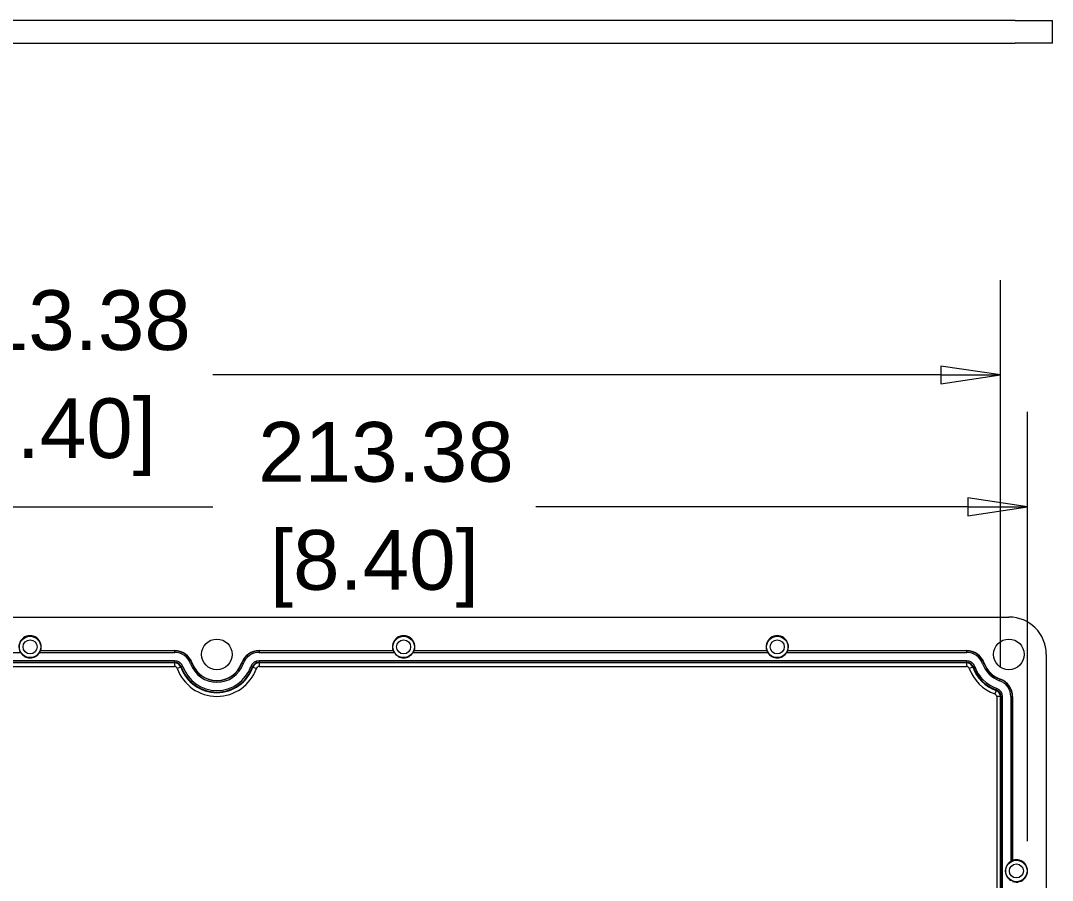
# Model space of a CAD drawing. Header units: millimetres. Extents: x 14 to 1104, y 14 to 850.
# Drawn here: x 566.6 to 704.7, y 223.4 to 338.5 of the extents above; entities that cross this region are included whole.
import ezdxf

# ---------------------------------------------------------------- set-up
doc = ezdxf.new("R2010")
doc.units = ezdxf.units.MM
doc.header["$LTSCALE"] = 4
doc.layers.get('0').update_dxf_attribs({"lineweight": 25})
for name, color, linetype, lineweight in [('Dimension (ANSI)', 7, 'Continuous', 9), ('Visible (ANSI)', 7, 'Continuous', 9), ('Visible Narrow (ANSI)', 7, 'Continuous', 9)]:
    doc.layers.add(name, color=color, linetype=linetype, lineweight=lineweight)
doc.styles.add('Note Text (ANSI)', font='arial.ttf')
doc.dimstyles.new('Default - mm (ANSI)', dxfattribs={"dimscale": 4, "dimtxt": 2, "dimasz": 2, "dimexe": 3.175, "dimexo": 1, "dimgap": 0.8, "dimtad": 0, "dimtih": 1, "dimtoh": 1, "dimrnd": 1e-08, "dimzin": 4, "dimdsep": 46, "dimtxsty": 'Note Text (ANSI)', "dimblk": 'Filled-1', "dimcen": 0.09, "dimdle": 10, "dimclrd": 256, "dimclre": 256, "dimclrt": 256, "dimadec": 1, "dimazin": 0, "dimtfac": 1.524, "dimtofl": 0, "dimtmove": 0, "dimatfit": 3, "dimfxl": 0, "dimtolj": 1, "dimtzin": 0, "dimlwd": -1, "dimlwe": -1, "dimarcsym": 0})

# ---------------------------------------------------------------- blocks, each defined once
blk = doc.blocks.new('Filled-1')
at = {"color": 0}
for p, q in [((0, 0), (-1, 0.15)), ((-1, 0.15), (-1, -0.15)), ((-1, 0), (0, 0)), ((-1, -0.15), (0, 0))]:
    blk.add_line(p, q, dxfattribs=at)
at = {"color": 0, "flags": 128}
blk.add_lwpolyline([(-1, -0.15), (0, 0), (-1, 0.15), (-1, -0.15)], dxfattribs=at)
at = {"color": 0}
blk.add_solid([(-1, -0.15), (0, 0), (-1, 0.15), (-1, -0.15)], dxfattribs=at)
blk = doc.blocks.new('*D25')
at = {"layer": 'Defpoints', "color": 0, "transparency": 16777216}
for p in [(697.77, 291.05), (697.77, 247.98), (484.39, 224.63)]:
    blk.add_point(p, dxfattribs=at)
at = {"layer": 'Dimension (ANSI)', "transparency": 16777216}
for p, q in [((484.39, 228.63), (484.39, 303.75)), ((697.77, 251.98), (697.77, 303.75)), ((492.39, 291.05), (549.16, 291.05)), ((689.77, 291.05), (592.36, 291.05))]:
    blk.add_line(p, q, dxfattribs=at)
at = {"layer": 'Dimension (ANSI)', "transparency": 16777216, "xscale": 8, "yscale": 8, "zscale": 8, "rotation": 180}
blk.add_blockref('Filled-1', (484.39, 291.05), dxfattribs=at)
at = {"layer": 'Dimension (ANSI)', "transparency": 16777216, "xscale": 8, "yscale": 8, "zscale": 8}
blk.add_blockref('Filled-1', (697.77, 291.05), dxfattribs=at)
at = {"layer": 'Dimension (ANSI)', "transparency": 16777216, "char_height": 8, "attachment_point": 5, "style": 'Note Text (ANSI)'}
for s, insert in [('\\A1; 213.38', (570.76, 298.34)), ('\\A1;[8.40]', (570.76, 282.72))]:
    blk.add_mtext(s, dxfattribs=dict(at, insert=insert))
blk = doc.blocks.new('*D39')
at = {"layer": 'Defpoints', "color": 0, "transparency": 16777216}
for p in [(701.39, 273.41), (488.01, 247.98), (701.39, 224.63)]:
    blk.add_point(p, dxfattribs=at)
at = {"layer": 'Dimension (ANSI)', "transparency": 16777216}
for p, q in [((488.01, 251.98), (488.01, 286.11)), ((701.39, 228.63), (701.39, 286.11)), ((496.01, 273.41), (592.37, 273.41)), ((693.39, 273.41), (635.57, 273.41))]:
    blk.add_line(p, q, dxfattribs=at)
at = {"layer": 'Dimension (ANSI)', "transparency": 16777216, "xscale": 8, "yscale": 8, "zscale": 8, "rotation": 180}
blk.add_blockref('Filled-1', (488.01, 273.41), dxfattribs=at)
at = {"layer": 'Dimension (ANSI)', "transparency": 16777216, "xscale": 8, "yscale": 8, "zscale": 8}
blk.add_blockref('Filled-1', (701.39, 273.41), dxfattribs=at)
at = {"layer": 'Dimension (ANSI)', "transparency": 16777216, "char_height": 8, "attachment_point": 5, "style": 'Note Text (ANSI)'}
for s, insert in [('\\A1; 213.38', (613.97, 280.7)), ('\\A1;[8.40]', (613.97, 265.08))]:
    blk.add_mtext(s, dxfattribs=dict(at, insert=insert))

msp = doc.modelspace()

# ---------------------------------------------------------------- linework, layer by layer
at = {"layer": 'Visible (ANSI)'}
for p, q in [((699.713, 338.507), (487.713, 338.507)), ((699.713, 338.507), (704.713, 338.507)), ((704.713, 335.507), (704.713, 338.507)), ((487.713, 335.507), (699.713, 335.507)), ((704.713, 335.507), (699.713, 335.507)), ((486.891, 258.634), (698.891, 258.634)), ((569.305, 254.134), (587.234, 254.134)), ((598.548, 254.134), (616.477, 254.134)), ((619.305, 254.134), (666.477, 254.134)), ((669.305, 254.134), (693.234, 254.134)), ((703.891, 253.634), (703.891, 117.634)), ((699.391, 247.977), (699.391, 226.048))]:
    msp.add_line(p, q, dxfattribs=at)
for centre in [(592.891, 253.634), (698.891, 253.634)]:
    msp.add_circle(centre, 2.05, dxfattribs=at)
for centre, radius, start, end in [((698.891, 253.634), 5, 0, 90), ((567.891, 254.634), 1.5, 340.52878, 199.47122), ((617.891, 254.634), 1.5, 340.52878, 199.47122), ((667.891, 254.634), 1.5, 340.52878, 199.47122), ((587.234, 251.634), 2.5, 19.47122, 90), ((598.548, 251.634), 2.5, 90, 160.52878), ((693.234, 251.634), 2.5, 19.47122, 90), ((567.891, 254.634), 1.461, 210.16998, 329.83002), ((617.891, 254.634), 1.461, 210.16998, 329.83002), ((667.891, 254.634), 1.461, 210.16998, 329.83002), ((592.891, 253.634), 3.5, 199.47122, 340.52878), ((698.891, 253.634), 3.5, 199.47122, 250.52878), ((696.891, 247.977), 2.5, 0, 70.52878), ((699.891, 224.634), 1.461, 120.16998, 239.83002), ((699.891, 224.634), 1.5, 250.52878, 109.47122)]:
    msp.add_arc(centre, radius, start, end, dxfattribs=at)
for points, knots in [([(566.628, 253.9), (566.628, 253.901), (566.627, 253.902), (566.612, 253.927), (566.598, 253.954), (566.572, 254.004), (566.561, 254.027), (566.544, 254.062), (566.538, 254.076), (566.529, 254.095), (566.527, 254.099), (566.526, 254.1)], [0.098443456, 0.098443456, 0.098443456, 0.098443456, 0.098745916, 0.098745916, 0.107248211, 0.107248211, 0.115750507, 0.115750507, 0.123216056, 0.123216056, 0.1299709, 0.1299709, 0.1299709, 0.1299709]), ([(569.256, 254.1), (569.255, 254.099), (569.253, 254.095), (569.244, 254.076), (569.237, 254.062), (569.221, 254.027), (569.21, 254.004), (569.184, 253.954), (569.169, 253.927), (569.155, 253.902), (569.154, 253.901), (569.154, 253.9)], [0.000710705, 0.000710705, 0.000710705, 0.000710705, 0.007465549, 0.007465549, 0.014931098, 0.014931098, 0.023433393, 0.023433393, 0.031935689, 0.031935689, 0.032238148, 0.032238148, 0.032238148, 0.032238148]), ([(616.628, 253.9), (616.628, 253.901), (616.627, 253.902), (616.612, 253.927), (616.598, 253.954), (616.572, 254.004), (616.561, 254.027), (616.544, 254.062), (616.538, 254.076), (616.529, 254.095), (616.527, 254.099), (616.526, 254.1)], [0.098443456, 0.098443456, 0.098443456, 0.098443456, 0.098745916, 0.098745916, 0.107248211, 0.107248211, 0.115750507, 0.115750507, 0.123216056, 0.123216056, 0.1299709, 0.1299709, 0.1299709, 0.1299709]), ([(619.256, 254.1), (619.255, 254.099), (619.253, 254.095), (619.244, 254.076), (619.237, 254.062), (619.221, 254.027), (619.21, 254.004), (619.184, 253.954), (619.169, 253.927), (619.155, 253.902), (619.154, 253.901), (619.154, 253.9)], [0.000710705, 0.000710705, 0.000710705, 0.000710705, 0.007465549, 0.007465549, 0.014931098, 0.014931098, 0.023433393, 0.023433393, 0.031935689, 0.031935689, 0.032238148, 0.032238148, 0.032238148, 0.032238148]), ([(666.628, 253.9), (666.628, 253.901), (666.627, 253.902), (666.612, 253.927), (666.598, 253.954), (666.572, 254.004), (666.561, 254.027), (666.544, 254.062), (666.538, 254.076), (666.529, 254.095), (666.527, 254.099), (666.526, 254.1)], [0.098443456, 0.098443456, 0.098443456, 0.098443456, 0.098745916, 0.098745916, 0.107248211, 0.107248211, 0.115750507, 0.115750507, 0.123216056, 0.123216056, 0.1299709, 0.1299709, 0.1299709, 0.1299709]), ([(669.256, 254.1), (669.255, 254.099), (669.253, 254.095), (669.244, 254.076), (669.237, 254.062), (669.221, 254.027), (669.21, 254.004), (669.184, 253.954), (669.169, 253.927), (669.155, 253.902), (669.154, 253.901), (669.154, 253.9)], [0.000710705, 0.000710705, 0.000710705, 0.000710705, 0.007465549, 0.007465549, 0.014931098, 0.014931098, 0.023433393, 0.023433393, 0.031935689, 0.031935689, 0.032238148, 0.032238148, 0.032238148, 0.032238148]), ([(699.157, 225.897), (699.158, 225.897), (699.159, 225.898), (699.184, 225.913), (699.211, 225.927), (699.261, 225.953), (699.284, 225.964), (699.319, 225.981), (699.333, 225.987), (699.351, 225.996), (699.356, 225.998), (699.357, 225.999)], [0.098443456, 0.098443456, 0.098443456, 0.098443456, 0.098745916, 0.098745916, 0.107248211, 0.107248211, 0.115750507, 0.115750507, 0.123216056, 0.123216056, 0.1299709, 0.1299709, 0.1299709, 0.1299709])]:
    msp.add_open_spline(points, degree=3, knots=knots, dxfattribs=at)
for points in [[(569.305, 254.134), (569.281, 254.117), (569.256, 254.1)], [(616.526, 254.1), (616.501, 254.117), (616.477, 254.134)], [(619.305, 254.134), (619.281, 254.117), (619.256, 254.1)], [(666.526, 254.1), (666.501, 254.117), (666.477, 254.134)], [(669.305, 254.134), (669.281, 254.117), (669.256, 254.1)], [(699.357, 225.999), (699.374, 226.024), (699.391, 226.048)]]:
    msp.add_open_spline(points, degree=2, dxfattribs=at)
at = {"layer": 'Visible Narrow (ANSI)'}
for p, q in [((587.234, 254.1), (569.256, 254.1)), ((587.234, 254.134), (587.234, 254.1)), ((587.234, 254.1), (587.234, 253.9)), ((598.548, 254.134), (598.548, 254.1)), ((616.526, 254.1), (598.548, 254.1)), ((598.548, 254.1), (598.548, 253.9)), ((666.526, 254.1), (619.256, 254.1)), ((693.234, 254.1), (669.256, 254.1)), ((693.234, 254.134), (693.234, 254.1)), ((693.234, 254.1), (693.234, 253.9)), ((587.234, 252.79), (492.548, 252.79)), ((519.154, 253.9), (566.628, 253.9)), ((569.154, 253.9), (587.234, 253.9)), ((587.234, 252.79), (587.234, 252.59)), ((598.548, 253.9), (616.628, 253.9)), ((693.234, 252.79), (598.548, 252.79)), ((598.548, 252.79), (598.548, 252.59)), ((619.154, 253.9), (666.628, 253.9)), ((669.154, 253.9), (693.234, 253.9)), ((693.234, 252.79), (693.234, 252.59)), ((492.548, 252.59), (587.234, 252.59)), ((587.234, 252.513), (492.548, 252.513)), ((492.548, 252.014), (587.234, 252.014)), ((587.234, 252.59), (587.234, 252.513)), ((587.234, 252.513), (587.234, 252.014)), ((588.063, 251.927), (587.592, 251.761)), ((588.135, 251.953), (588.063, 251.927)), ((588.324, 252.019), (588.135, 251.953)), ((589.559, 252.456), (589.37, 252.389)), ((589.591, 252.467), (589.559, 252.456)), ((596.191, 252.467), (596.223, 252.456)), ((596.223, 252.456), (596.411, 252.389)), ((597.458, 252.019), (597.647, 251.953)), ((597.647, 251.953), (597.719, 251.927)), ((597.719, 251.927), (598.19, 251.761)), ((598.548, 252.59), (693.234, 252.59)), ((598.548, 252.59), (598.548, 252.513)), ((598.548, 252.513), (598.548, 252.014)), ((693.234, 252.513), (598.548, 252.513)), ((598.548, 252.014), (693.234, 252.014)), ((693.234, 252.59), (693.234, 252.513)), ((693.234, 252.513), (693.234, 252.014)), ((694.063, 251.927), (693.592, 251.761)), ((694.135, 251.953), (694.063, 251.927)), ((694.324, 252.019), (694.135, 251.953)), ((695.559, 252.456), (695.37, 252.389)), ((695.591, 252.467), (695.559, 252.456)), ((697.713, 250.302), (697.646, 250.114)), ((697.724, 250.334), (697.713, 250.302)), ((697.184, 248.806), (697.017, 248.335)), ((697.209, 248.878), (697.184, 248.806)), ((697.276, 249.067), (697.209, 248.878)), ((697.27, 247.977), (697.27, 123.291)), ((697.77, 247.977), (697.27, 247.977)), ((697.77, 123.291), (697.77, 247.977)), ((697.847, 247.977), (697.77, 247.977)), ((697.847, 247.977), (697.847, 123.291)), ((698.046, 247.977), (697.847, 247.977)), ((698.046, 123.291), (698.046, 247.977)), ((699.357, 247.977), (699.157, 247.977)), ((699.157, 247.977), (699.157, 225.897)), ((699.357, 225.999), (699.357, 247.977)), ((699.391, 247.977), (699.357, 247.977))]:
    msp.add_line(p, q, dxfattribs=at)
for centre, radius in [((567.891, 254.634), 1.437), ((567.891, 254.634), 0.937), ((617.891, 254.634), 1.437), ((617.891, 254.634), 0.937), ((667.891, 254.634), 1.437), ((667.891, 254.634), 0.937), ((699.891, 224.634), 1.437), ((699.891, 224.634), 0.937)]:
    msp.add_circle(centre, radius, dxfattribs=at)
for centre, radius, start, end in [((587.234, 251.634), 2.466, 19.47122, 90), ((598.548, 251.634), 2.466, 90, 160.52878), ((693.234, 251.634), 2.466, 19.47122, 90), ((587.234, 251.634), 2.266, 19.47122, 90), ((587.234, 251.634), 1.156, 19.47122, 90), ((598.548, 251.634), 2.266, 90, 160.52878), ((598.548, 251.634), 1.156, 90, 160.52878), ((693.234, 251.634), 2.266, 19.47122, 90), ((693.234, 251.634), 1.156, 19.47122, 90), ((587.234, 251.634), 0.956, 19.47122, 90), ((587.234, 251.634), 0.879, 19.47122, 90), ((587.234, 251.634), 0.379, 19.47122, 90), ((592.891, 253.634), 5.621, 199.47122, 340.52878), ((592.891, 253.634), 5.121, 199.47122, 340.52878), ((592.891, 253.634), 5.044, 199.47122, 340.52878), ((592.891, 253.634), 4.844, 199.47122, 340.52878), ((592.891, 253.634), 3.734, 199.47122, 340.52878), ((592.891, 253.634), 3.534, 199.47122, 340.52878), ((598.548, 251.634), 0.956, 90, 160.52878), ((598.548, 251.634), 0.879, 90, 160.52878), ((598.548, 251.634), 0.379, 90, 160.52878), ((693.234, 251.634), 0.956, 19.47122, 90), ((693.234, 251.634), 0.879, 19.47122, 90), ((693.234, 251.634), 0.379, 19.47122, 90), ((698.891, 253.634), 5.621, 199.47122, 250.52878), ((698.891, 253.634), 5.121, 199.47122, 250.52878), ((698.891, 253.634), 5.044, 199.47122, 250.52878), ((698.891, 253.634), 4.844, 199.47122, 250.52878), ((698.891, 253.634), 3.734, 199.47122, 250.52878), ((698.891, 253.634), 3.534, 199.47122, 250.52878), ((696.891, 247.977), 2.266, 0, 70.52878), ((696.891, 247.977), 2.466, 0, 70.52878), ((696.891, 247.977), 0.879, 0, 70.52878), ((696.891, 247.977), 0.956, 0, 70.52878), ((696.891, 247.977), 1.156, 0, 70.52878), ((696.891, 247.977), 0.379, 0, 70.52878)]:
    msp.add_arc(centre, radius, start, end, dxfattribs=at)

# ---------------------------------------------------------------- dimensions: what is measured, and where the dimension line sits
at = {"layer": 'Dimension (ANSI)'}
for base, p1, p2, picture, middle in [((697.77, 291.051), (484.391, 224.634), (697.77, 247.977), '*D25', (570.76, 291.051)), ((701.391, 273.411), (488.012, 247.977), (701.391, 224.634), '*D39', (613.972, 273.411))]:
    dim = msp.add_linear_dim(base=base, p1=p1, p2=p2, angle=180, text=' <>\\X[8.40]', dimstyle='Default - mm (ANSI)', override={"dimgap": 0.8, "dimtih": 0, "dimtoh": 0, "dimdec": 2, "dimpost": '\\X', "dimtol": 0, "dimlim": 0, "dimtp": 0, "dimtm": 0, "dimtdec": 2, "dimatfit": 1}, dxfattribs=at)
    dim.commit()
    dim.dimension.update_dxf_attribs({"geometry": picture, "text_midpoint": middle, "dimtype": 160})

doc.saveas('drawing.dxf')
